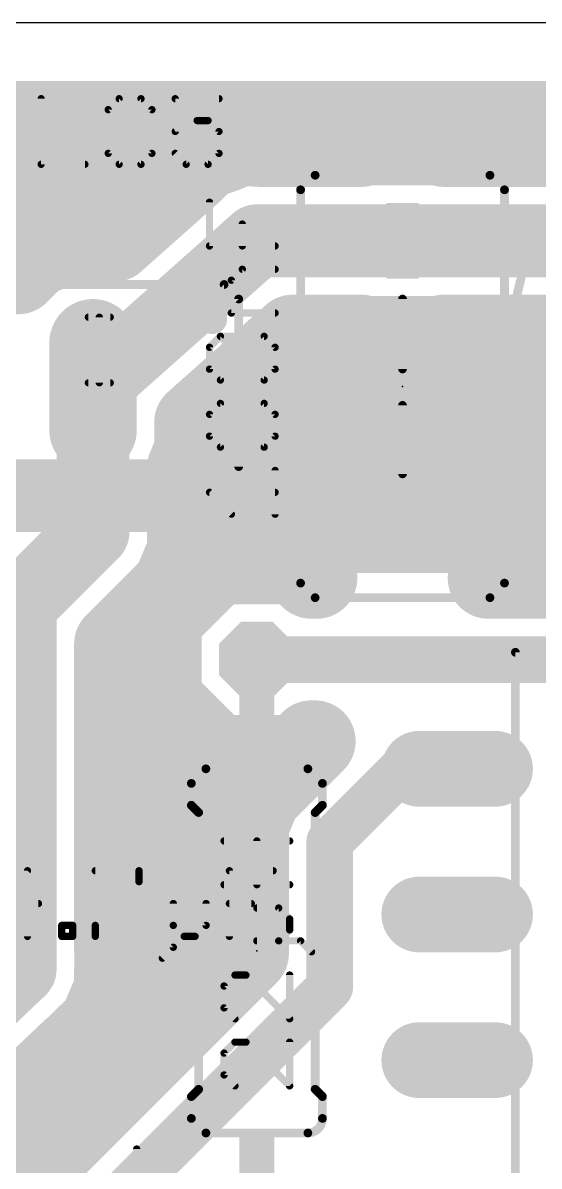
# Model space of a CAD drawing. Extents: x -16.2 to 78.2, y -6.3 to 50.2.
# Drawn here: x 35.92 to 44.93, y 30.22 to 50.16 of the extents above; entities that cross this region are included whole.
import ezdxf

# ---------------------------------------------------------------- set-up
doc = ezdxf.new("R2010")
doc.units = 0
for name, color, linetype in [('16', 175, 'CONTINUOUS'), ('17', 82, 'CONTINUOUS'), ('20', 7, 'CONTINUOUS'), ('21', 253, 'CONTINUOUS'), ('23', 7, 'CONTINUOUS'), ('27', 253, 'CONTINUOUS'), ('51', 253, 'CONTINUOUS')]:
    doc.layers.add(name, color=color, linetype=linetype)

# ---------------------------------------------------------------- blocks, each defined once
blk = doc.blocks.new('OCTAGONP')
at = {"const_width": 0.5}
blk.add_lwpolyline([(-0.25, -0.1036), (-0.25, 0.1036), (-0.1036, 0.25), (0.1036, 0.25), (0.25, 0.1036), (0.25, -0.1036), (0.1036, -0.25), (-0.1036, -0.25), (-0.25, -0.1036), (-0.25, 0.1036)], dxfattribs=at)
blk = doc.blocks.new('LONGP100')
at = {"const_width": 1}
blk.add_lwpolyline([(-0.5, 0), (0.5, 0)], dxfattribs=at)
at = {"const_width": 0.5}
for points in [[(-0.5, 0.25, 1), (-0.5, -0.25)], [(0.5, -0.25, 1), (0.5, 0.25)]]:
    blk.add_lwpolyline(points, format="xyb", dxfattribs=at)
blk = doc.blocks.new('RECT')
blk.add_solid([(-0.5, -0.5), (0.5, -0.5), (-0.5, 0.5), (0.5, 0.5)])

msp = doc.modelspace()

# ---------------------------------------------------------------- linework, layer by layer
at = {"layer": '16'}
for points, const_width in [([(6.1251, 48.4278), (57.4308, 48.4278)], 1.4224), ([(6.1759, 48.3616), (57.4034, 48.3616)], 1.4224), ([(39.6766, 48.006), (39.418, 47.8989)], 1.4224), ([(39.7267, 48.006), (39.6766, 48.006)], 1.4224), ([(39.7741, 48.0224), (39.7267, 48.006)], 1.4224), ([(40.0535, 48.006), (39.7741, 48.0224)], 1.4224), ([(41.8252, 48.006), (40.0535, 48.006)], 1.4224), ([(41.8506, 48.0314), (41.8252, 48.006)], 1.4224), ([(43.2394, 48.0314), (41.8506, 48.0314)], 1.4224), ([(43.2648, 48.006), (43.2394, 48.0314)], 1.4224), ([(46.1892, 48.006), (43.2648, 48.006)], 1.4224), ([(39.0698, 47.7546), (38.8719, 47.5567)], 1.4224), ([(39.1161, 47.7738), (39.0698, 47.7546)], 1.4224), ([(39.1536, 47.8072), (39.1161, 47.7738)], 1.4224), ([(39.418, 47.8989), (39.1536, 47.8072)], 1.4224), ([(38.8719, 47.5567), (37.514, 46.3497)], 1.4224), ([(28.6131, 46.9392), (38.1772, 46.9392)], 1.4224), ([(36.7938, 46.355), (36.1403, 46.0843)], 1.4224), ([(37.5012, 46.355), (36.7938, 46.355)], 1.4224), ([(37.514, 46.3497), (37.5012, 46.355)], 1.4224), ([(35.3731, 46.1294), (35.1639, 46.216)], 1.4224), ([(40.005, 46.355), (37.1475, 43.815)], 1.27), ([(42.545, 46.355), (40.005, 46.355)], 1.27), ([(42.545, 46.355), (46.482, 46.355)], 1.27), ([(35.5691, 46.0162), (35.3731, 46.1294)], 1.4224), ([(35.7488, 45.8784), (35.5691, 46.0162)], 1.4224), ([(36.1403, 46.0843), (35.8416, 45.7855)], 1.4224), ([(35.8416, 45.7855), (35.7488, 45.8784)], 1.4224), ([(38.9255, 43.1865), (40.6327, 44.704)], 1.4224), ([(40.6327, 44.704), (41.8252, 44.704)], 1.4224), ([(41.8252, 44.704), (41.8506, 44.6786)], 1.4224), ([(41.8506, 44.6786), (43.2394, 44.6786)], 1.4224), ([(43.2394, 44.6786), (43.2648, 44.704)], 1.4224), ([(43.2648, 44.704), (46.4476, 44.704)], 1.4224), ([(39.9469, 44.0944), (48.4559, 44.0944)], 1.4224), ([(37.1475, 41.275), (37.1475, 43.815)], 1.27), ([(38.9255, 42.6993), (38.9255, 43.1865)], 1.4224), ([(41.8717, 42.9006), (40.9194, 41.9483)], 1.4224), ([(42.545, 42.9006), (41.8717, 42.9006)], 1.4224), ([(43.2183, 42.9006), (42.545, 42.9006)], 1.4224), ([(42.545, 42.9006), (42.545, 41.275)], 1.4224), ([(42.545, 41.275), (42.545, 42.9006)], 1.4224), ([(44.1706, 41.9483), (43.2183, 42.9006)], 1.4224), ([(38.7985, 42.3927), (38.9255, 42.6993)], 1.4224), ([(38.9142, 42.672), (41.6431, 42.672)], 1.4224), ([(42.545, 42.672), (42.545, 42.672)], 1.4224), ([(43.4469, 42.672), (49.53, 42.672)], 1.4224), ([(38.7985, 40.9466), (38.7985, 42.3927)], 1.4224), ([(40.9194, 41.9483), (40.9194, 41.275)], 1.4224), ([(44.1706, 41.275), (44.1706, 41.9483)], 1.4224), ([(35.8775, 40.005), (37.1475, 41.275)], 1.27), ([(38.7985, 41.2496), (40.9194, 41.2496)], 1.4224), ([(40.9194, 41.275), (42.545, 41.275)], 1.4224), ([(42.545, 41.275), (40.9194, 41.275)], 1.4224), ([(40.9194, 41.275), (40.9194, 40.6017)], 1.4224), ([(44.1706, 41.275), (42.545, 41.275)], 1.4224), ([(42.545, 41.275), (42.545, 41.275)], 1.4224), ([(42.545, 41.275), (44.1706, 41.275)], 1.4224), ([(42.545, 41.275), (42.545, 41.275)], 1.4224), ([(42.545, 41.275), (42.545, 41.275)], 1.4224), ([(44.1706, 40.6017), (44.1706, 41.275)], 1.4224), ([(44.1706, 41.2496), (48.4559, 41.2496)], 1.4224), ([(38.5471, 40.3398), (38.7985, 40.9466)], 1.4224), ([(39.3106, 40.7289), (38.3286, 39.7469)], 1.4224), ([(40.6994, 40.7289), (39.3106, 40.7289)], 1.4224), ([(40.9534, 40.4749), (40.6994, 40.7289)], 1.4224), ([(40.9194, 40.6017), (41.0462, 40.4749)], 1.4224), ([(44.0438, 40.4749), (44.1706, 40.6017)], 1.4224), ([(41.0462, 40.4749), (40.9534, 40.4749)], 1.4224), ([(46.6379, 40.4749), (44.0438, 40.4749)], 1.4224), ([(38.0827, 39.8754), (38.5471, 40.3398)], 1.4224), ([(35.8775, 33.655), (35.8775, 40.005)], 1.27), ([(37.5285, 39.3211), (38.0827, 39.8754)], 1.4224), ([(38.0346, 39.8272), (38.4089, 39.8272)], 1.4224), ([(38.3286, 39.7469), (38.3286, 38.3581)], 1.4224), ([(37.5285, 33.9615), (37.5285, 39.3211)], 1.4224), ([(46.355, 39.0525), (40.005, 39.0525)], 0.8128), ([(37.5285, 38.4048), (38.3286, 38.4048)], 1.4224), ([(38.3286, 38.3581), (39.3106, 37.3761)], 1.4224), ([(41.016, 37.6301), (40.0691, 36.6832)], 1.4224), ([(40.6994, 37.3761), (40.9534, 37.6301)], 1.4224), ([(40.9534, 37.6301), (41.016, 37.6301)], 1.4224), ([(39.3106, 37.3761), (40.6994, 37.3761)], 1.4224), ([(37.5285, 36.9824), (40.3683, 36.9824)], 1.4224), ([(41.275, 35.8775), (42.545, 37.1475)], 0.8128), ([(42.545, 37.1475), (43.4975, 37.1475)], 0.8128), ([(40.0691, 36.6832), (39.8526, 36.1604)], 1.4224), ([(39.8526, 36.1604), (39.8526, 33.9267)], 1.4224), ([(41.275, 33.3375), (41.275, 35.8775)], 0.8128), ([(37.5285, 35.56), (39.8526, 35.56)], 1.4224), ([(37.5285, 34.1376), (39.8526, 34.1376)], 1.4224), ([(39.8526, 33.9267), (33.3198, 27.3939)], 1.4224), ([(37.5364, 33.941), (37.5285, 33.9615)], 1.4224), ([(37.5285, 33.6338), (37.5364, 33.941)], 1.4224), ([(29.5275, 27.6225), (35.8775, 33.655)], 1.27), ([(37.5285, 33.3266), (37.5285, 33.6338)], 1.4224), ([(37.3947, 33.0036), (37.5195, 33.2844)], 1.4224), ([(37.5195, 33.2844), (37.5201, 33.3063)], 1.4224), ([(37.5201, 33.3063), (37.5285, 33.3266)], 1.4224), ([(33.655, 25.7175), (41.275, 33.3375)], 0.8128), ([(37.2771, 32.7198), (37.3947, 33.0036)], 1.4224), ([(37.03, 32.4726), (37.2527, 32.6842)], 1.4224), ([(37.2527, 32.6842), (37.2616, 32.7043)], 1.4224), ([(37.2616, 32.7043), (37.2771, 32.7198)], 1.4224), ([(37.2726, 32.7152), (38.6411, 32.7152)], 1.4224), ([(36.8127, 32.2553), (37.03, 32.4726)], 1.4224), ([(31.2166, 26.9499), (36.7924, 32.247)], 1.4224), ([(36.7924, 32.247), (36.8127, 32.2553)], 1.4224), ([(35.7881, 31.2928), (37.2187, 31.2928)], 1.4224), ([(34.2908, 29.8704), (35.7963, 29.8704)], 1.4224)]:
    msp.add_lwpolyline(points, dxfattribs=dict(at, const_width=const_width))
for points, const_width in [([(39.6766, 48.3616, 1), (39.6766, 47.6504)], 0.7112), ([(39.6102, 48.342, 1), (39.8433, 47.67)], 0.7112), ([(39.795, 48.3774, 1), (39.7532, 47.6674)], 0.7112), ([(39.8127, 47.6775, 1), (39.5405, 48.3345)], 0.7112), ([(39.8907, 47.6865, 1), (39.6576, 48.3584)], 0.7112), ([(40.0535, 48.3616, 1), (40.0535, 47.6504)], 0.7112), ([(39.7267, 47.6504, 1), (39.7267, 48.3616)], 0.7112), ([(40.0326, 47.651, 1), (40.0744, 48.361)], 0.7112), ([(41.8506, 48.387, 1), (41.8506, 47.6758)], 0.7112), ([(42.1021, 47.7799, 1), (41.5992, 48.2828)], 0.7112), ([(41.8252, 47.6504, 1), (41.8252, 48.3616)], 0.7112), ([(43.4908, 48.2828, 1), (42.9879, 47.7799)], 0.7112), ([(43.2648, 48.3616, 1), (43.2648, 47.6504)], 0.7112), ([(43.2394, 47.6758, 1), (43.2394, 48.387)], 0.7112), ([(39.037, 48.1431, 1), (39.2701, 47.4712)], 0.7112), ([(39.3212, 47.5032, 1), (38.8183, 48.0061)], 0.7112), ([(39.3898, 47.5414, 1), (38.9173, 48.0729)], 0.7112), ([(39.2522, 47.4453, 1), (38.98, 48.1024)], 0.7112), ([(39.2819, 48.2274, 1), (39.5541, 47.5704)], 0.7112), ([(39.5346, 47.5629, 1), (39.3015, 48.2348)], 0.7112), ([(41.5738, 48.2574, 1), (42.0767, 47.7545)], 0.7112), ([(43.0133, 47.7545, 1), (43.5162, 48.2574)], 0.7112), ([(39.1081, 47.2909, 1), (38.6356, 47.8225)], 0.7112), ([(38.9337, 48.0832, 1), (39.2059, 47.4261)], 0.7112), ([(38.8799, 48.0396, 1), (39.3524, 47.5081)], 0.7112), ([(38.6204, 47.8082, 1), (39.1233, 47.3053)], 0.7112), ([(38.1772, 46.5836, 1), (38.1772, 47.2948)], 0.7112), ([(36.7938, 46.7106, 1), (36.7938, 45.9994)], 0.7112), ([(36.9299, 46.0265, 1), (36.6577, 46.6835)], 0.7112), ([(37.6373, 46.6835, 1), (37.365, 46.0265)], 0.7112), ([(37.5012, 45.9994, 1), (37.5012, 46.7106)], 0.7112), ([(37.2777, 46.6155, 1), (37.7502, 46.0839)], 0.7112), ([(37.3778, 46.0212, 1), (37.6501, 46.6782)], 0.7112), ([(40.005, 46.6725, 1), (40.005, 46.0375)], 0.635), ([(40.2159, 46.1177, 1), (39.7941, 46.5923)], 0.635), ([(42.545, 46.6725, 1), (42.545, 46.0375)], 0.635), ([(42.545, 46.0375, 1), (42.545, 46.6725)], 0.635), ([(35.7856, 46.2983, 1), (35.3527, 45.7341)], 0.7112), ([(35.237, 45.8009, 1), (35.5091, 46.4579)], 0.7112), ([(35.3913, 45.7082, 1), (35.7469, 46.3242)], 0.7112), ([(36.0043, 46.4128, 1), (36.2764, 45.7558)], 0.7112), ([(36.3918, 45.8329, 1), (35.8889, 46.3358)], 0.7112), ([(36.0002, 46.1298, 1), (35.4973, 45.6269)], 0.7112), ([(35.5323, 45.5962, 1), (35.9652, 46.1605)], 0.7112), ([(35.5901, 46.037, 1), (36.093, 45.5341)], 0.7112), ([(35.5901, 45.5341, 1), (36.093, 46.037)], 0.7112), ([(40.6327, 45.0596, 1), (40.6327, 44.3484)], 0.7112), ([(40.869, 44.4382, 1), (40.3965, 44.9698)], 0.7112), ([(42.0767, 44.9554, 1), (41.5738, 44.4526)], 0.7112), ([(41.8506, 45.0342, 1), (41.8506, 44.323)], 0.7112), ([(41.5992, 44.4272, 1), (42.1021, 44.93)], 0.7112), ([(41.8252, 44.3484, 1), (41.8252, 45.0596)], 0.7112), ([(42.9879, 44.93, 1), (43.4908, 44.4272)], 0.7112), ([(43.2648, 45.0596, 1), (43.2648, 44.3484)], 0.7112), ([(43.5162, 44.4526, 1), (43.0133, 44.9554)], 0.7112), ([(43.2394, 44.323, 1), (43.2394, 45.0342)], 0.7112), ([(39.9469, 44.45, 1), (39.9469, 43.7388)], 0.7112), ([(37.465, 43.815, 1), (36.83, 43.815)], 0.635), ([(36.9366, 44.0523, 1), (37.3584, 43.5777)], 0.635), ([(39.2811, 43.1865, 1), (38.5699, 43.1865)], 0.7112), ([(38.6892, 43.4523, 1), (39.1617, 42.9207)], 0.7112), ([(41.8717, 43.2562, 1), (41.8717, 42.545)], 0.7112), ([(42.1231, 42.6491, 1), (41.6202, 43.152)], 0.7112), ([(42.545, 43.2562, 1), (42.545, 42.545)], 0.7112), ([(42.9006, 42.9006, 1), (42.1894, 42.9006)], 0.7112), ([(42.9006, 42.9006, 1), (42.1894, 42.9006)], 0.7112), ([(42.545, 42.545, 1), (42.545, 43.2562)], 0.7112), ([(43.4698, 43.152, 1), (42.9669, 42.6491)], 0.7112), ([(43.2183, 42.545, 1), (43.2183, 43.2562)], 0.7112), ([(38.9142, 43.0276, 1), (38.9142, 42.3164)], 0.7112), ([(39.254, 42.5632, 1), (38.597, 42.8354)], 0.7112), ([(41.6431, 42.3164, 1), (41.6431, 43.0276)], 0.7112), ([(42.545, 43.0276, 1), (42.545, 42.3164)], 0.7112), ([(42.545, 42.3164, 1), (42.545, 43.0276)], 0.7112), ([(43.4469, 43.0276, 1), (43.4469, 42.3164)], 0.7112), ([(39.1541, 42.3927, 1), (38.4429, 42.3927)], 0.7112), ([(38.47, 42.5288, 1), (39.127, 42.2566)], 0.7112), ([(38.5699, 42.6993, 1), (39.2811, 42.6993)], 0.7112), ([(41.275, 41.9483, 1), (40.5638, 41.9483)], 0.7112), ([(40.668, 42.1998, 1), (41.1708, 41.6969)], 0.7112), ([(44.5262, 41.9483, 1), (43.815, 41.9483)], 0.7112), ([(43.9191, 41.6969, 1), (44.422, 42.1998)], 0.7112), ([(37.372, 41.0505, 1), (36.923, 41.4995)], 0.635), ([(38.7985, 41.6052, 1), (38.7985, 40.894)], 0.7112), ([(40.9194, 41.6306, 1), (40.9194, 40.9194)], 0.7112), ([(40.9194, 41.6306, 1), (40.9194, 40.9194)], 0.7112), ([(41.275, 41.275, 1), (40.5638, 41.275)], 0.7112), ([(40.9194, 40.894, 1), (40.9194, 41.6052)], 0.7112), ([(42.545, 41.6306, 1), (42.545, 40.9194)], 0.7112), ([(42.9006, 41.275, 1), (42.1894, 41.275)], 0.7112), ([(42.545, 41.6306, 1), (42.545, 40.9194)], 0.7112), ([(42.545, 41.6306, 1), (42.545, 40.9194)], 0.7112), ([(42.9006, 41.275, 1), (42.1894, 41.275)], 0.7112), ([(42.545, 40.9194, 1), (42.545, 41.6306)], 0.7112), ([(42.545, 40.9194, 1), (42.545, 41.6306)], 0.7112), ([(42.545, 40.9194, 1), (42.545, 41.6306)], 0.7112), ([(44.5262, 41.275, 1), (43.815, 41.275)], 0.7112), ([(44.1706, 41.6052, 1), (44.1706, 40.894)], 0.7112), ([(44.1706, 40.9194, 1), (44.1706, 41.6306)], 0.7112), ([(44.1706, 40.9194, 1), (44.1706, 41.6306)], 0.7112), ([(36.83, 41.275, 1), (37.465, 41.275)], 0.635), ([(39.127, 40.8105, 1), (38.47, 41.0827)], 0.7112), ([(40.5638, 41.275, 1), (41.275, 41.275)], 0.7112), ([(42.1894, 41.275, 1), (42.9006, 41.275)], 0.7112), ([(42.1894, 41.275, 1), (42.9006, 41.275)], 0.7112), ([(42.1894, 41.275, 1), (42.9006, 41.275)], 0.7112), ([(42.1894, 41.275, 1), (42.9006, 41.275)], 0.7112), ([(43.815, 41.275, 1), (44.5262, 41.275)], 0.7112), ([(38.4429, 40.9466, 1), (39.1541, 40.9466)], 0.7112), ([(39.3106, 41.0845, 1), (39.3106, 40.3733)], 0.7112), ([(39.5621, 40.4774, 1), (39.0592, 40.9803)], 0.7112), ([(40.9508, 40.9803, 1), (40.4479, 40.4775)], 0.7112), ([(41.1708, 40.8531, 1), (40.668, 40.3502)], 0.7112), ([(40.6994, 40.3733, 1), (40.6994, 41.0845)], 0.7112), ([(44.422, 40.3502, 1), (43.9192, 40.8531)], 0.7112), ([(40.9534, 40.8305, 1), (40.9534, 40.1193)], 0.7112), ([(40.7019, 40.2235, 1), (41.2048, 40.7263)], 0.7112), ([(40.7947, 40.2234, 1), (41.2976, 40.7263)], 0.7112), ([(41.0462, 40.1193, 1), (41.0462, 40.8305)], 0.7112), ([(44.0438, 40.8305, 1), (44.0438, 40.1193)], 0.7112), ([(43.7924, 40.7263, 1), (44.2953, 40.2234)], 0.7112), ([(38.7986, 40.0883, 1), (38.2957, 40.5912)], 0.7112), ([(40.5638, 40.6017, 1), (41.275, 40.6017)], 0.7112), ([(43.815, 40.6017, 1), (44.5262, 40.6017)], 0.7112), ([(38.2186, 40.4759, 1), (38.8757, 40.2037)], 0.7112), ([(36.195, 40.005, 1), (35.56, 40.005)], 0.635), ([(35.653, 40.2295, 1), (36.102, 39.7805)], 0.635), ([(38.0346, 40.1828, 1), (38.0346, 39.4716)], 0.7112), ([(37.8313, 40.1268, 1), (38.3342, 39.6239)], 0.7112), ([(38.3342, 39.6239, 1), (37.8313, 40.1268)], 0.7112), ([(38.4089, 39.4716, 1), (38.4089, 40.1828)], 0.7112), ([(38.6842, 39.7469, 1), (37.973, 39.7469)], 0.7112), ([(38.0772, 39.9983, 1), (38.58, 39.4954)], 0.7112), ([(37.277, 39.5726, 1), (37.7799, 39.0697)], 0.7112), ([(37.8841, 39.3211, 1), (37.1729, 39.3211)], 0.7112), ([(40.005, 39.2557, 1), (40.005, 38.8493)], 0.4064), ([(37.5285, 38.7604, 1), (37.5285, 38.0492)], 0.7112), ([(38.3286, 38.0492, 1), (38.3286, 38.7604)], 0.7112), ([(38.58, 38.6096, 1), (38.0772, 38.1067)], 0.7112), ([(37.973, 38.3581, 1), (38.6842, 38.3581)], 0.7112), ([(40.9534, 37.9857, 1), (40.9534, 37.2745)], 0.7112), ([(41.2048, 37.3787, 1), (40.7019, 37.8815)], 0.7112), ([(41.2675, 37.3787, 1), (40.7646, 37.8815)], 0.7112), ([(41.016, 37.2745, 1), (41.016, 37.9857)], 0.7112), ([(39.3106, 37.7317, 1), (39.3106, 37.0205)], 0.7112), ([(40.6994, 37.0205, 1), (40.6994, 37.7317)], 0.7112), ([(39.0592, 37.1247, 1), (39.5621, 37.6275)], 0.7112), ([(40.4479, 37.6275, 1), (40.9508, 37.1247)], 0.7112), ([(37.5285, 37.338, 1), (37.5285, 36.6268)], 0.7112), ([(40.3683, 36.6268, 1), (40.3683, 37.338)], 0.7112), ([(42.545, 37.3507, 1), (42.545, 36.9443)], 0.4064), ([(42.6887, 37.0038, 1), (42.4013, 37.2912)], 0.4064), ([(43.4975, 36.9443, 1), (43.4975, 37.3507)], 0.4064), ([(39.8177, 36.9347, 1), (40.3206, 36.4318)], 0.7112), ([(40.3977, 36.5471, 1), (39.7406, 36.8193)], 0.7112), ([(40.2082, 36.1604, 1), (39.497, 36.1604)], 0.7112), ([(39.5241, 36.2965, 1), (40.1811, 36.0243)], 0.7112), ([(41.4782, 35.8775, 1), (41.0718, 35.8775)], 0.4064), ([(37.5285, 35.9156, 1), (37.5285, 35.2044)], 0.7112), ([(39.8526, 35.2044, 1), (39.8526, 35.9156)], 0.7112), ([(41.1313, 36.0212, 1), (41.4187, 35.7338)], 0.4064), ([(37.5285, 34.4932, 1), (37.5285, 33.782)], 0.7112), ([(39.8526, 33.782, 1), (39.8526, 34.4932)], 0.7112), ([(37.8604, 34.0891, 1), (37.1966, 33.8338)], 0.7112), ([(37.8919, 33.9319, 1), (37.1809, 33.9501)], 0.7112), ([(40.104, 33.6752, 1), (39.6012, 34.1781)], 0.7112), ([(36.0962, 33.4248, 1), (35.6588, 33.8852)], 0.635), ([(37.8841, 33.6338, 1), (37.1729, 33.6338)], 0.7112), ([(37.1729, 33.9615, 1), (37.8841, 33.9615)], 0.7112), ([(37.2045, 33.8134, 1), (37.8683, 34.0686)], 0.7112), ([(39.497, 33.9267, 1), (40.2082, 33.9267)], 0.7112), ([(35.56, 33.655, 1), (36.195, 33.655)], 0.635), ([(37.8756, 33.2972, 1), (37.1646, 33.3154)], 0.7112), ([(37.173, 33.6429, 1), (37.884, 33.6247)], 0.7112), ([(37.8445, 33.1399, 1), (37.1946, 33.4288)], 0.7112), ([(37.857, 33.1905, 1), (37.2, 33.4627)], 0.7112), ([(37.7232, 32.8675, 1), (37.0662, 33.1397)], 0.7112), ([(37.1916, 33.4424, 1), (37.8486, 33.1702)], 0.7112), ([(41.4187, 33.1938, 1), (41.1313, 33.4812)], 0.4064), ([(37.0698, 33.1481, 1), (37.7196, 32.8591)], 0.7112), ([(37.1641, 33.2935, 1), (37.875, 33.2753)], 0.7112), ([(37.1729, 33.3266, 1), (37.8841, 33.3266)], 0.7112), ([(41.0718, 33.3375, 1), (41.4782, 33.3375)], 0.4064), ([(37.0102, 32.9557, 1), (37.5131, 32.4528)], 0.7112), ([(37.2726, 33.0708, 1), (37.2726, 32.3596)], 0.7112), ([(37.5866, 32.5598, 1), (36.9367, 32.8487)], 0.7112), ([(37.4976, 32.4264, 1), (37.0078, 32.942)], 0.7112), ([(37.5286, 32.4683, 1), (37.0257, 32.9712)], 0.7112), ([(38.6411, 32.3596, 1), (38.6411, 33.0708)], 0.7112), ([(37.2814, 32.2211, 1), (36.7785, 32.724)], 0.7112), ([(36.9278, 32.8287, 1), (37.5776, 32.5397)], 0.7112), ([(36.9486, 32.8559, 1), (37.6057, 32.5837)], 0.7112), ([(36.6564, 32.5755, 1), (36.9285, 31.9184)], 0.7112), ([(37.0374, 31.9891, 1), (36.5475, 32.5048)], 0.7112), ([(36.785, 32.7304, 1), (37.2749, 32.2148)], 0.7112), ([(36.9488, 31.9268, 1), (36.6767, 32.5839)], 0.7112), ([(36.5613, 32.5068, 1), (37.0642, 32.0039)], 0.7112), ([(35.7881, 31.6484, 1), (35.7881, 30.9372)], 0.7112), ([(37.2187, 30.9372, 1), (37.2187, 31.6484)], 0.7112), ([(35.7963, 29.5148, 1), (35.7963, 30.226)], 0.7112)]:
    msp.add_lwpolyline(points, format="xyb", dxfattribs=dict(at, const_width=const_width))
at = {"layer": '20'}
msp.add_line((71.425, 50.155), (-0.3175, 50.155), dxfattribs=at)
at = {"layer": '21'}
for points, const_width in [([(49.53, 39.37, 1), (49.53, 49.53, 1), (49.53, 39.37)], 0.1524), ([(41.021, 47.498, 0.4142), (40.767, 47.244)], 0.1524), ([(41.021, 47.5361, 1), (41.021, 47.4599)], 0.0762), ([(41.021, 47.4599, 1), (41.021, 47.5361)], 0.0762), ([(44.323, 47.244, 0.4142), (44.069, 47.498)], 0.1524), ([(44.069, 47.5361, 1), (44.069, 47.4599)], 0.0762), ([(44.069, 47.4599, 1), (44.069, 47.5361)], 0.0762), ([(40.8051, 47.244, 1), (40.7289, 47.244)], 0.0762), ([(40.7289, 47.244, 1), (40.8051, 47.244)], 0.0762), ([(44.3611, 47.244, 1), (44.2849, 47.244)], 0.0762), ([(44.2849, 47.244, 1), (44.3611, 47.244)], 0.0762), ([(39.4604, 45.6199, 1), (39.4066, 45.5661)], 0.0762), ([(39.4335, 45.5549, 1), (39.4335, 45.6311)], 0.0762), ([(39.7256, 45.339, 1), (39.6494, 45.339)], 0.0762), ([(39.6606, 45.3121, 1), (39.7144, 45.3659)], 0.0762), ([(42.5831, 45.339, 1), (42.5069, 45.339)], 0.0762), ([(39.2303, 44.8564, 1), (39.2303, 45.1104, 1), (39.2303, 44.8564)], 0.254), ([(41.91, 44.196, 1), (41.91, 44.0436)], 0.1524), ([(42.545, 44.196, 1), (42.545, 44.0436)], 0.1524), ([(42.545, 44.0436, 1), (42.545, 44.196)], 0.1524), ([(43.18, 44.0436, 1), (43.18, 44.196)], 0.1524), ([(42.5069, 44.1198, 1), (42.5831, 44.1198)], 0.0762), ([(41.91, 43.561, 1), (41.91, 43.4086)], 0.1524), ([(42.545, 43.561, 1), (42.545, 43.4086)], 0.1524), ([(42.545, 43.4086, 1), (42.545, 43.561)], 0.1524), ([(42.5831, 43.4848, 1), (42.5069, 43.4848)], 0.0762), ([(43.18, 43.4086, 1), (43.18, 43.561)], 0.1524), ([(39.6494, 42.418, 1), (39.7256, 42.418)], 0.0762), ([(42.5069, 42.291, 1), (42.5831, 42.291)], 0.0762), ([(40.767, 40.386, 0.4142), (41.021, 40.132)], 0.1524), ([(40.8051, 40.386, 1), (40.7289, 40.386)], 0.0762), ([(40.7289, 40.386, 1), (40.8051, 40.386)], 0.0762), ([(44.069, 40.132, 0.4142), (44.323, 40.386)], 0.1524), ([(44.3611, 40.386, 1), (44.2849, 40.386)], 0.0762), ([(44.2849, 40.386, 1), (44.3611, 40.386)], 0.0762), ([(41.021, 40.1701, 1), (41.021, 40.0939)], 0.0762), ([(41.021, 40.0939, 1), (41.021, 40.1701)], 0.0762), ([(44.069, 40.1701, 1), (44.069, 40.0939)], 0.0762), ([(44.069, 40.0939, 1), (44.069, 40.1701)], 0.0762), ([(44.5516, 39.1795, 1), (44.4754, 39.1795)], 0.0762), ([(44.5135, 39.2176, 1), (44.5135, 39.1414)], 0.0762), ([(39.116, 37.1475, 0.4142), (38.862, 36.8935)], 0.1524), ([(39.116, 37.1856, 1), (39.116, 37.1094)], 0.0762), ([(39.116, 37.1094, 1), (39.116, 37.1856)], 0.0762), ([(41.148, 36.8935, 0.4142), (40.894, 37.1475)], 0.1524), ([(40.894, 37.1856, 1), (40.894, 37.1094)], 0.0762), ([(40.894, 37.1094, 1), (40.894, 37.1856)], 0.0762), ([(38.9001, 36.8935, 1), (38.8239, 36.8935)], 0.0762), ([(38.8239, 36.8935, 1), (38.9001, 36.8935)], 0.0762), ([(41.1861, 36.8935, 1), (41.1099, 36.8935)], 0.0762), ([(41.1099, 36.8935, 1), (41.1861, 36.8935)], 0.0762), ([(38.8239, 36.5125, 1), (38.9001, 36.5125)], 0.0762), ([(38.8889, 36.5394, 1), (38.8351, 36.4856)], 0.0762), ([(41.1099, 36.5125, 1), (41.1861, 36.5125)], 0.0762), ([(41.1749, 36.4856, 1), (41.1211, 36.5394)], 0.0762), ([(39.0271, 36.3855, 1), (38.9509, 36.3855)], 0.0762), ([(38.9621, 36.3586, 1), (39.0159, 36.4124)], 0.0762), ([(41.0591, 36.3855, 1), (40.9829, 36.3855)], 0.0762), ([(40.9941, 36.4124, 1), (41.0479, 36.3586)], 0.0762), ([(38.9001, 31.4325, 1), (38.8239, 31.4325)], 0.0762), ([(38.9509, 31.5595, 1), (39.0271, 31.5595)], 0.0762), ([(39.0159, 31.5326, 1), (38.9621, 31.5864)], 0.0762), ([(40.9829, 31.5595, 1), (41.0591, 31.5595)], 0.0762), ([(41.0479, 31.5864, 1), (40.9941, 31.5326)], 0.0762), ([(41.1861, 31.4325, 1), (41.1099, 31.4325)], 0.0762), ([(38.8351, 31.4594, 1), (38.8889, 31.4056)], 0.0762), ([(41.1211, 31.4056, 1), (41.1749, 31.4594)], 0.0762), ([(38.862, 31.0515, 0.4142), (39.116, 30.7975)], 0.1524), ([(38.9001, 31.0515, 1), (38.8239, 31.0515)], 0.0762), ([(40.894, 30.7975, 0.4142), (41.148, 31.0515)], 0.1524), ([(41.1861, 31.0515, 1), (41.1099, 31.0515)], 0.0762), ([(38.8239, 31.0515, 1), (38.9001, 31.0515)], 0.0762), ([(41.1099, 31.0515, 1), (41.1861, 31.0515)], 0.0762), ([(39.116, 30.8356, 1), (39.116, 30.7594)], 0.0762), ([(39.116, 30.7594, 1), (39.116, 30.8356)], 0.0762), ([(40.894, 30.8356, 1), (40.894, 30.7594)], 0.0762), ([(40.894, 30.7594, 1), (40.894, 30.8356)], 0.0762)]:
    msp.add_lwpolyline(points, format="xyb", dxfattribs=dict(at, const_width=const_width))
for points, const_width in [([(44.069, 47.498), (41.021, 47.498)], 0.1524), ([(40.767, 47.244), (40.767, 40.386)], 0.1524), ([(44.323, 40.386), (44.323, 47.244)], 0.1524), ([(29.7815, 45.593), (39.4335, 45.593)], 0.1524), ([(39.6875, 45.339), (39.4335, 45.593)], 0.1524), ([(39.6875, 45.339), (39.6875, 42.418)], 0.1524), ([(42.545, 44.1198), (42.545, 45.339)], 0.1524), ([(42.545, 44.1198), (41.91, 44.1198)], 0.3048), ([(43.18, 44.1198), (42.545, 44.1198)], 0.3048), ([(42.545, 43.4848), (41.91, 43.4848)], 0.3048), ([(43.18, 43.4848), (42.545, 43.4848)], 0.3048), ([(42.545, 43.4848), (42.545, 42.291)], 0.1524), ([(41.021, 40.132), (44.069, 40.132)], 0.1524), ([(44.5135, 2.0955), (44.5135, 39.1795)], 0.1524), ([(44.5135, 39.1795), (50.1015, 39.1795)], 0.1524), ([(39.116, 37.1475), (40.894, 37.1475)], 0.1524), ([(38.862, 36.8935), (38.862, 36.5125)], 0.1524), ([(41.148, 36.8935), (41.148, 36.5125)], 0.1524), ([(38.989, 36.3855), (38.862, 36.5125)], 0.1524), ([(41.021, 36.3855), (41.148, 36.5125)], 0.1524), ([(38.989, 31.5595), (38.989, 36.3855)], 0.1524), ([(41.021, 31.5595), (41.021, 36.3855)], 0.1524), ([(38.989, 31.5595), (38.862, 31.4325)], 0.1524), ([(38.862, 31.0515), (38.862, 31.4325)], 0.1524), ([(41.021, 31.5595), (41.148, 31.4325)], 0.1524), ([(41.148, 31.0515), (41.148, 31.4325)], 0.1524), ([(39.116, 30.7975), (40.894, 30.7975)], 0.1524)]:
    msp.add_lwpolyline(points, dxfattribs=dict(at, const_width=const_width))
at = {"layer": '23'}
for p in [(42.545, 43.815), (40.005, 33.9725)]:
    msp.add_point(p, dxfattribs=at)
at = {"layer": '27', "const_width": 0.0635}
for points in [[(36.2745, 48.8325, 1), (36.211, 48.8325)], [(37.6029, 48.8642, 1), (37.6029, 48.8007)], [(37.6253, 48.81, 1), (37.5804, 48.8549)], [(38.0066, 48.8549, 1), (37.9617, 48.81)], [(37.9842, 48.8007, 1), (37.9842, 48.8642)], [(38.6133, 48.8325, 1), (38.5498, 48.8325)], [(38.5816, 48.8642, 1), (38.5816, 48.8007)], [(39.3442, 48.8007, 1), (39.3442, 48.8642)], [(37.4439, 48.6418, 1), (37.3804, 48.6418)], [(37.3897, 48.6643, 1), (37.4346, 48.6194)], [(38.2066, 48.6418, 1), (38.1431, 48.6418)], [(38.1973, 48.6194, 1), (38.1524, 48.6643)], [(38.1524, 48.6194, 1), (38.1973, 48.6643)], [(38.9629, 48.4829, 1), (38.9629, 48.4194)], [(38.9771, 48.4228, 1), (38.9487, 48.4795)], [(39.176, 48.4736, 1), (39.1311, 48.4287)], [(39.1536, 48.4194, 1), (39.1536, 48.4829)], [(38.5498, 48.2605, 1), (38.6133, 48.2605)], [(38.5674, 48.2889, 1), (38.5958, 48.2321)], [(39.376, 48.2605, 1), (39.3125, 48.2605)], [(39.3218, 48.238, 1), (39.3667, 48.2829)], [(37.3804, 47.8792, 1), (37.4439, 47.8792)], [(37.4346, 47.9016, 1), (37.3897, 47.8567)], [(37.3897, 47.9016, 1), (37.4346, 47.8567)], [(38.1431, 47.8792, 1), (38.2066, 47.8792)], [(38.1973, 47.8567, 1), (38.1524, 47.9016)], [(38.604, 47.9016, 1), (38.5591, 47.8567)], [(39.3125, 47.8792, 1), (39.376, 47.8792)], [(39.3667, 47.8567, 1), (39.3218, 47.9016)], [(36.211, 47.6885, 1), (36.2745, 47.6885)], [(36.2428, 47.7203, 1), (36.2428, 47.6568)], [(37.0054, 47.6568, 1), (37.0054, 47.7203)], [(37.6029, 47.7203, 1), (37.6029, 47.6568)], [(37.5804, 47.666, 1), (37.6253, 47.711)], [(37.9617, 47.711, 1), (38.0066, 47.666)], [(37.9842, 47.6568, 1), (37.9842, 47.7203)], [(38.7723, 47.7203, 1), (38.7723, 47.6568)], [(38.7498, 47.666, 1), (38.7947, 47.711)], [(39.1311, 47.711, 1), (39.176, 47.666)], [(39.1536, 47.6568, 1), (39.1536, 47.7203)], [(39.2103, 47.0277, 1), (39.1468, 47.0277)], [(39.7823, 46.6464, 1), (39.7188, 46.6464)], [(39.1785, 46.2968, 1), (39.1785, 46.2333)], [(39.1468, 46.2651, 1), (39.2103, 46.2651)], [(39.7188, 46.2651, 1), (39.7823, 46.2651)], [(40.3225, 46.2333, 1), (40.3225, 46.2968)], [(39.7505, 45.8901, 1), (39.7505, 45.8266)], [(39.773, 45.8359, 1), (39.7281, 45.8808)], [(40.3225, 45.8266, 1), (40.3225, 45.8901)], [(39.5916, 45.6677, 1), (39.5281, 45.6677)], [(39.5374, 45.6901, 1), (39.5823, 45.6452)], [(39.5281, 45.0957, 1), (39.5916, 45.0957)], [(39.5599, 45.1274, 1), (39.5599, 45.0639)], [(40.3225, 45.0639, 1), (40.3225, 45.1274)], [(39.3692, 44.7207, 1), (39.3692, 44.6572)], [(39.3916, 44.7114, 1), (39.3467, 44.6665)], [(39.3916, 44.6665, 1), (39.3467, 44.7114)], [(40.1543, 44.7114, 1), (40.1094, 44.6665)], [(40.1318, 44.6572, 1), (40.1318, 44.7207)], [(39.2103, 44.4983, 1), (39.1468, 44.4983)], [(39.1561, 44.5207, 1), (39.201, 44.4758)], [(40.3543, 44.4983, 1), (40.2908, 44.4983)], [(40.3, 44.4758, 1), (40.345, 44.5207)], [(39.1468, 44.117, 1), (39.2103, 44.117)], [(39.201, 44.1394, 1), (39.1561, 44.0945)], [(40.2908, 44.117, 1), (40.3543, 44.117)], [(40.345, 44.0945, 1), (40.3, 44.1394)], [(39.3692, 43.958, 1), (39.3692, 43.8945)], [(39.3467, 43.9038, 1), (39.3916, 43.9487)], [(40.1094, 43.9487, 1), (40.1543, 43.9038)], [(40.1094, 43.9038, 1), (40.1543, 43.9487)], [(40.1318, 43.8945, 1), (40.1318, 43.958)], [(39.3692, 43.5513, 1), (39.3692, 43.4878)], [(39.3916, 43.542, 1), (39.3467, 43.4971)], [(39.3916, 43.4971, 1), (39.3467, 43.542)], [(40.1543, 43.542, 1), (40.1094, 43.4971)], [(40.1318, 43.4878, 1), (40.1318, 43.5513)], [(39.2103, 43.3289, 1), (39.1468, 43.3289)], [(39.1561, 43.3513, 1), (39.201, 43.3064)], [(40.3543, 43.3289, 1), (40.2908, 43.3289)], [(40.3, 43.3064, 1), (40.345, 43.3513)], [(39.1468, 42.9476, 1), (39.2103, 42.9476)], [(39.201, 42.97, 1), (39.1561, 42.9251)], [(40.2908, 42.9476, 1), (40.3543, 42.9476)], [(40.345, 42.9251, 1), (40.3, 42.97)], [(39.3692, 42.7887, 1), (39.3692, 42.7251)], [(39.3467, 42.7344, 1), (39.3916, 42.7794)], [(40.1094, 42.7794, 1), (40.1543, 42.7344)], [(40.1094, 42.7344, 1), (40.1543, 42.7794)], [(40.1318, 42.7251, 1), (40.1318, 42.7887)], [(40.3543, 42.3502, 1), (40.2908, 42.3502)], [(39.1785, 42.0006, 1), (39.1785, 41.9371)], [(39.201, 41.9913, 1), (39.1561, 41.9464)], [(40.3225, 41.9371, 1), (40.3225, 42.0006)], [(39.5374, 41.5651, 1), (39.5823, 41.61)], [(40.2908, 41.5875, 1), (40.3543, 41.5875)], [(39.4325, 35.9216, 1), (39.4325, 35.8581)], [(40.0363, 35.8898, 1), (39.9728, 35.8898)], [(40.5765, 35.8581, 1), (40.5765, 35.9216)], [(36.0367, 35.3705, 1), (35.9732, 35.3705)], [(36.0274, 35.348, 1), (35.9825, 35.3929)], [(37.1871, 35.4022, 1), (37.1871, 35.3387)], [(37.9815, 35.3705, 1), (37.918, 35.3705)], [(37.9497, 35.3387, 1), (37.9497, 35.4022)], [(39.5576, 35.3705, 1), (39.4941, 35.3705)], [(39.5259, 35.4022, 1), (39.5259, 35.3387)], [(40.2885, 35.3387, 1), (40.2885, 35.4022)], [(37.918, 35.1798, 1), (37.9815, 35.1798)], [(37.9722, 35.1574, 1), (37.9273, 35.2023)], [(39.4325, 35.1589, 1), (39.4325, 35.0954)], [(39.9728, 35.1272, 1), (40.0363, 35.1272)], [(40.5765, 35.0954, 1), (40.5765, 35.1589)], [(36.1957, 34.7667, 1), (36.1957, 34.8302)], [(38.5789, 34.7985, 1), (38.5154, 34.7985)], [(39.1509, 34.7985, 1), (39.0874, 34.7985)], [(39.5259, 34.8302, 1), (39.5259, 34.7667)], [(39.9072, 34.7667, 1), (39.9072, 34.8302)], [(40.0045, 34.7522, 1), (40.0045, 34.6887)], [(40.4083, 34.7429, 1), (40.3634, 34.698)], [(40.3858, 34.6887, 1), (40.3858, 34.7522)], [(40.6083, 34.5298, 1), (40.5448, 34.5298)], [(40.554, 34.5073, 1), (40.599, 34.5522)], [(36.6341, 34.4172, 1), (36.5706, 34.4172)], [(36.6024, 34.2583, 1), (36.6024, 34.1947)], [(36.6024, 34.4489, 1), (36.6024, 34.3854)], [(36.8248, 34.4172, 1), (36.7613, 34.4172)], [(36.7931, 34.3854, 1), (36.7931, 34.4489)], [(36.7931, 34.1947, 1), (36.7931, 34.2583)], [(37.2188, 34.4172, 1), (37.1553, 34.4172)], [(37.1646, 34.4396, 1), (37.2095, 34.3947)], [(38.5789, 34.4172, 1), (38.5154, 34.4172)], [(38.5154, 34.4172, 1), (38.5789, 34.4172)], [(38.5696, 34.4396, 1), (38.5247, 34.3947)], [(38.7378, 34.2583, 1), (38.7378, 34.1947)], [(38.9285, 34.1947, 1), (38.9285, 34.2583)], [(39.0874, 34.4172, 1), (39.1509, 34.4172)], [(39.1416, 34.3947, 1), (39.0967, 34.4396)], [(40.5448, 34.3391, 1), (40.6083, 34.3391)], [(40.599, 34.3167, 1), (40.554, 34.3616)], [(35.9732, 34.2265, 1), (36.0367, 34.2265)], [(36.5706, 34.2265, 1), (36.6341, 34.2265)], [(36.7613, 34.2265, 1), (36.8248, 34.2265)], [(37.1553, 34.2265, 1), (37.2188, 34.2265)], [(38.5696, 34.0134, 1), (38.5247, 34.0583)], [(38.7154, 34.204, 1), (38.7603, 34.249)], [(38.906, 34.249, 1), (38.9509, 34.204)], [(39.4941, 34.2265, 1), (39.5576, 34.2265)], [(40.0045, 34.1802, 1), (40.0045, 34.1167)], [(40.3858, 34.1802, 1), (40.3858, 34.1167)], [(40.3634, 34.1709, 1), (40.4083, 34.126)], [(40.3858, 34.1167, 1), (40.3858, 34.1802)], [(40.7896, 34.1709, 1), (40.7447, 34.126)], [(40.7672, 34.1167, 1), (40.7672, 34.1802)], [(38.334, 33.8676, 1), (38.3789, 33.8227)], [(38.5154, 34.0358, 1), (38.5789, 34.0358)], [(40.9354, 33.9353, 1), (40.9803, 33.9802)], [(39.6232, 33.5828, 1), (39.6232, 33.5193)], [(39.6456, 33.5286, 1), (39.6007, 33.5735)], [(39.8363, 33.5735, 1), (39.7914, 33.5286)], [(39.8139, 33.5193, 1), (39.8139, 33.5828)], [(40.6083, 33.5511, 1), (40.5448, 33.5511)], [(39.4643, 33.3604, 1), (39.4008, 33.3604)], [(39.4101, 33.3828, 1), (39.455, 33.3379)], [(39.4008, 32.9791, 1), (39.4643, 32.9791)], [(39.455, 33.0015, 1), (39.4101, 32.9566)], [(39.6007, 32.7659, 1), (39.6456, 32.8109)], [(40.5448, 32.7884, 1), (40.6083, 32.7884)], [(40.554, 32.7659, 1), (40.599, 32.8109)], [(39.6232, 32.4134, 1), (39.6232, 32.3499)], [(39.6456, 32.3592, 1), (39.6007, 32.4041)], [(39.8363, 32.4041, 1), (39.7914, 32.3592)], [(39.8139, 32.3499, 1), (39.8139, 32.4134)], [(40.6083, 32.3817, 1), (40.5448, 32.3817)], [(39.4643, 32.191, 1), (39.4008, 32.191)], [(39.4101, 32.2134, 1), (39.455, 32.1685)], [(39.4008, 31.8097, 1), (39.4643, 31.8097)], [(39.455, 31.8321, 1), (39.4101, 31.7872)], [(39.6007, 31.5966, 1), (39.6456, 31.6415)], [(40.5448, 31.619, 1), (40.6083, 31.619)], [(40.554, 31.5966, 1), (40.599, 31.6415)], [(37.9403, 30.5177, 1), (37.8768, 30.5177)]]:
    msp.add_lwpolyline(points, format="xyb", dxfattribs=at)
at = {"layer": '27', "const_width": 0.127}
for points in [[(36.2428, 48.8325), (36.2428, 47.6885)], [(37.4122, 48.6418), (37.6029, 48.8325)], [(37.6029, 48.8325), (37.9842, 48.8325)], [(37.9842, 48.8325), (38.1748, 48.6418)], [(39.3442, 48.8325), (38.5816, 48.8325)], [(38.5816, 48.8325), (38.5816, 48.2605)], [(37.4122, 47.8792), (37.4122, 48.6418)], [(37.4122, 47.8792), (38.1748, 48.6418)], [(38.1748, 48.6418), (38.1748, 47.8792)], [(38.5816, 48.2605), (38.9629, 48.4512)], [(38.9629, 48.4512), (39.1536, 48.4512)], [(39.1536, 48.4512), (39.3442, 48.2605)], [(39.3442, 48.2605), (39.3442, 47.8792)], [(37.6029, 47.6885), (37.4122, 47.8792)], [(38.1748, 47.8792), (37.9842, 47.6885)], [(38.7723, 47.6885), (38.5816, 47.8792)], [(39.3442, 47.8792), (39.1536, 47.6885)], [(36.2428, 47.6885), (37.0054, 47.6885)], [(37.9842, 47.6885), (37.6029, 47.6885)], [(39.1536, 47.6885), (38.7723, 47.6885)], [(39.1785, 46.2651), (39.1785, 47.0277)], [(39.7505, 46.2651), (39.7505, 46.6464)], [(40.3225, 46.2651), (39.1785, 46.2651)], [(39.5599, 45.6677), (39.7505, 45.8583)], [(39.7505, 45.8583), (40.3225, 45.8583)], [(39.5599, 45.0957), (39.5599, 45.6677)], [(40.3225, 45.0957), (39.5599, 45.0957)], [(39.1785, 44.4983), (39.3692, 44.6889)], [(39.3692, 44.6889), (40.1318, 44.6889)], [(40.1318, 43.9263), (39.3692, 44.6889)], [(40.1318, 44.6889), (40.3225, 44.4983)], [(39.1785, 44.117), (39.1785, 44.4983)], [(40.3225, 44.4983), (40.3225, 44.117)], [(39.3692, 43.9263), (39.1785, 44.117)], [(40.3225, 44.117), (40.1318, 43.9263)], [(40.1318, 43.9263), (39.3692, 43.9263)], [(39.1785, 43.3289), (39.3692, 43.5196)], [(39.3692, 43.5196), (40.1318, 43.5196)], [(40.1318, 42.7569), (39.3692, 43.5196)], [(40.1318, 43.5196), (40.3225, 43.3289)], [(39.1785, 42.9476), (39.1785, 43.3289)], [(40.3225, 43.3289), (40.3225, 42.9476)], [(39.3692, 42.7569), (39.1785, 42.9476)], [(40.3225, 42.9476), (40.1318, 42.7569)], [(40.1318, 42.7569), (39.3692, 42.7569)], [(40.3225, 41.5875), (40.3225, 42.3502)], [(39.5599, 41.5875), (39.1785, 41.9688)], [(39.1785, 41.9688), (40.3225, 41.9688)], [(39.4325, 35.8898), (40.5765, 35.8898)], [(40.0045, 35.1272), (40.0045, 35.8898)], [(36.005, 35.3705), (35.433, 34.7985)], [(36.005, 34.2265), (36.005, 35.3705)], [(37.1871, 35.3705), (37.9497, 35.3705)], [(37.9497, 35.3705), (37.9497, 35.1798)], [(39.5259, 34.2265), (39.5259, 35.3705)], [(39.5259, 35.3705), (40.2885, 35.3705)], [(37.9497, 35.1798), (37.1871, 34.4172)], [(40.5765, 35.1272), (39.4325, 35.1272)], [(35.433, 34.7985), (36.1957, 34.7985)], [(38.5472, 34.7985), (38.5472, 34.4172)], [(39.1191, 34.4172), (39.1191, 34.7985)], [(39.5259, 34.7985), (39.9072, 34.7985)], [(40.3858, 34.7204), (40.0045, 34.7204)], [(40.5765, 34.5298), (40.3858, 34.7204)], [(40.5765, 34.3391), (40.5765, 34.5298)], [(36.6024, 34.2265), (36.6024, 34.4172)], [(36.6024, 34.4172), (36.7931, 34.4172)], [(36.7931, 34.2265), (36.6024, 34.2265)], [(36.7931, 34.4172), (36.7931, 34.2265)], [(37.1871, 34.4172), (37.1871, 34.2265)], [(38.5472, 34.4172), (38.7378, 34.2265)], [(38.5472, 34.4172), (38.5472, 34.0358)], [(38.7378, 34.2265), (38.9285, 34.2265)], [(38.9285, 34.2265), (39.1191, 34.4172)], [(40.3858, 34.1485), (40.5765, 34.3391)], [(38.5472, 34.0358), (38.3565, 33.8452)], [(40.0045, 34.1485), (40.3858, 34.1485)], [(40.3858, 34.1485), (40.7672, 34.1485)], [(40.7672, 34.1485), (40.9578, 33.9578)], [(39.6232, 33.5511), (39.4325, 33.3604)], [(39.8139, 33.5511), (39.6232, 33.5511)], [(40.5765, 32.7884), (39.8139, 33.5511)], [(40.5765, 33.5511), (40.5765, 32.7884)], [(39.4325, 33.3604), (39.4325, 32.9791)], [(39.4325, 32.9791), (39.6232, 32.7884)], [(39.6232, 32.3817), (39.4325, 32.191)], [(39.8139, 32.3817), (39.6232, 32.3817)], [(40.5765, 31.619), (39.8139, 32.3817)], [(40.5765, 32.3817), (40.5765, 31.619)], [(39.4325, 32.191), (39.4325, 31.8097)], [(39.4325, 31.8097), (39.6232, 31.619)], [(37.9085, 29.7551), (37.9085, 30.5177)]]:
    msp.add_lwpolyline(points, dxfattribs=at)
at = {"layer": '51'}
for points, const_width in [([(37.0664, 45.0225), (37.4477, 45.0225)], 0.127), ([(37.2571, 43.8785), (37.2571, 45.0225)], 0.127), ([(37.0664, 43.8785), (37.4477, 43.8785)], 0.127), ([(40.005, 39.0525), (40.005, 38.0365)], 0.6096)]:
    msp.add_lwpolyline(points, dxfattribs=dict(at, const_width=const_width))
for points, const_width in [([(37.0664, 45.0542, 1), (37.0664, 44.9907)], 0.0635), ([(37.2888, 45.0225, 1), (37.2253, 45.0225)], 0.0635), ([(37.4477, 44.9907, 1), (37.4477, 45.0542)], 0.0635), ([(37.0664, 43.9103, 1), (37.0664, 43.8468)], 0.0635), ([(37.2253, 43.8785, 1), (37.2888, 43.8785)], 0.0635), ([(37.4477, 43.8468, 1), (37.4477, 43.9103)], 0.0635), ([(40.1574, 39.0525, 1), (39.8526, 39.0525)], 0.3048), ([(39.8526, 38.0365, 1), (40.1574, 38.0365)], 0.3048)]:
    msp.add_lwpolyline(points, format="xyb", dxfattribs=dict(at, const_width=const_width))

# ---------------------------------------------------------------- block references
at = {"layer": '17'}
for name, p, xscale, yscale, rotation in [('OCTAGONP', (42.545, 46.355), 1.3208, 1.3208, 270), ('OCTAGONP', (42.545, 46.355), 1.3208, 1.3208, 270), ('LONGP100', (37.1475, 43.815), 1.524, 1.524, 270), ('LONGP100', (37.1475, 43.815), 1.524, 1.524, 270), ('OCTAGONP', (42.545, 41.275), 1.3208, 1.3208, 270), ('OCTAGONP', (42.545, 41.275), 1.3208, 1.3208, 270), ('OCTAGONP', (40.005, 39.0525), 1.3208, 1.3208, 270), ('OCTAGONP', (40.005, 39.0525), 1.3208, 1.3208, 270), ('LONGP100', (43.4975, 37.1475), 1.3208, 1.3208, 180), ('LONGP100', (43.4975, 37.1475), 1.3208, 1.3208, 180), ('LONGP100', (43.4975, 34.6075), 1.3208, 1.3208, 180), ('LONGP100', (43.4975, 34.6075), 1.3208, 1.3208, 180), ('LONGP100', (43.4975, 32.0675), 1.3208, 1.3208, 180), ('LONGP100', (43.4975, 32.0675), 1.3208, 1.3208, 180)]:
    msp.add_blockref(name, p, dxfattribs=dict(at, xscale=xscale, yscale=yscale, rotation=rotation))
at = {"layer": '21'}
for p, xscale, yscale, rotation in [((35.8775, 41.91), 0.762, 1.27, 180), ((38.989, 41.91), 1.905, 1.27, 180), ((37.1475, 41.656), 1.778, 0.762, 180), ((40.005, 37.5793), 0.8636, 0.6096, 270), ((40.005, 30.3657), 0.8636, 0.6096, 270)]:
    msp.add_blockref('RECT', p, dxfattribs=dict(at, xscale=xscale, yscale=yscale, rotation=rotation))
at = {"layer": '51', "xscale": 1.778, "yscale": 0.508, "rotation": 180}
msp.add_blockref('RECT', (37.1475, 42.291), dxfattribs=at)

doc.saveas('drawing.dxf')
